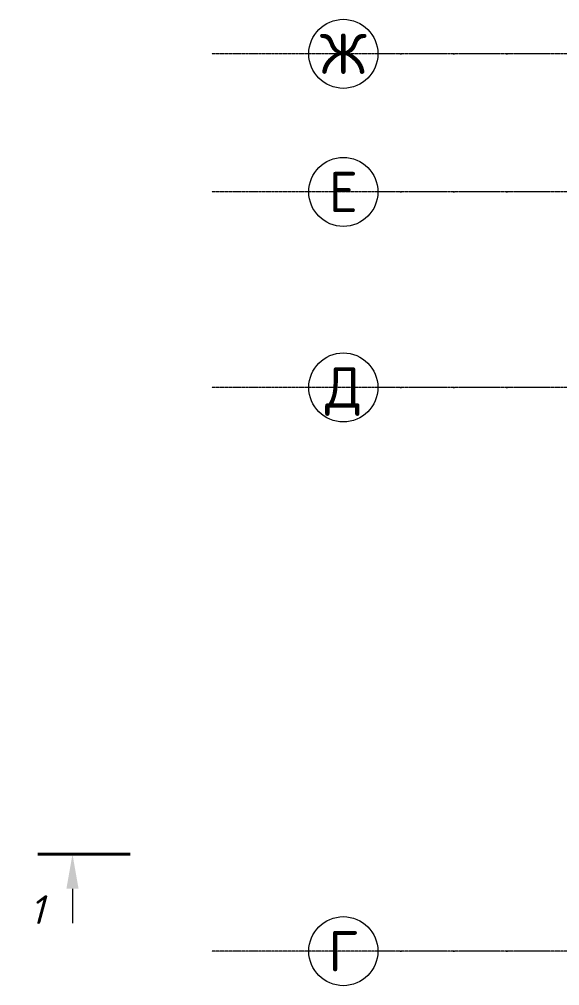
# Model space of a CAD drawing. Header units: millimetres. Extents: x -5016 to 62892, y -6019 to 88916.
# Drawn here: x -5016 to -320, y 8600 to 17000 of the extents above; entities that cross this region are included whole.
import ezdxf
from ezdxf.enums import TextEntityAlignment as Align

# ---------------------------------------------------------------- set-up
doc = ezdxf.new("R2010")
doc.units = ezdxf.units.MM
for name, pattern in [('ОВ_ШП', [460, 300, -80, 0, -80]), ('Осевая 12-2-2', [16, 12, -2, 0, -2]), ('Пунктир 2-1_5', [3.5, 2, -1.5])]:
    doc.linetypes.add(name, pattern=pattern)
for name, color, linetype, lineweight in [('G-ANNO-SYMB', 8, 'Continuous', 13), ('S-GRID', 8, 'Continuous', 13), ('АР_подложка', 8, 'Continuous', 13), ('ОВ_размеры', 7, 'Continuous', 13)]:
    doc.layers.add(name, color=color, linetype=linetype, lineweight=lineweight)
doc.styles.add('GOST', font='isocpeur.ttf', dxfattribs={"width": 0.9})
doc.styles.add('ISOCPEUR_I', font='isocpeui.ttf', dxfattribs={"height": 250})

# ---------------------------------------------------------------- blocks, each defined once
blk = doc.blocks.new('Разрез - Номер спереди-3576-Этаж 1 - Планировка')
at = {"layer": 'G-ANNO-SYMB'}
blk.add_hatch(color=256, dxfattribs=at).paths.add_polyline_path([(2.471, -3), (3, 0), (3.529, -3)])
at = {"layer": 'G-ANNO-SYMB', "lineweight": 40}
blk.add_line((0, 0), (8, 0), dxfattribs=at)
at = {"layer": 'G-ANNO-SYMB'}
blk.add_line((3, -3), (3, -6), dxfattribs=at)
blk = doc.blocks.new('АР_plan1')
at = {"layer": 'G-ANNO-SYMB', "linetype": 'Пунктир 2-1_5'}
blk.add_line((-2685.7, 14415.3), (-2157.4, 14415.3), dxfattribs=at)
at = {"layer": 'S-GRID', "color": 251, "linetype": 'Осевая 12-2-2', "true_color": 0x646464}
for p, q in [((23375.6, 21372.6), (-1176.1, 21372.6)), ((23375.6, 20172.6), (-1176.1, 20172.6)), ((23375.6, 18472.6), (-1176.1, 18472.6)), ((23375.6, 13572.6), (-1176.1, 13572.6))]:
    blk.add_line(p, q, dxfattribs=at)
at = {"layer": 'G-ANNO-SYMB', "xscale": 99.99999999999993, "yscale": 99.99999999999993, "zscale": 99.99999999999993}
blk.add_blockref('Разрез - Номер спереди-3576-Этаж 1 - Планировка', (-2685.7, 14415.3), dxfattribs=at)
at = {"layer": 'G-ANNO-SYMB', "insert": (-2758, 14059.2), "char_height": 250, "width": 160.337, "attachment_point": 1, "style": 'ISOCPEUR_I', "bg_fill": 3, "box_fill_scale": 0, "bg_fill_color": 256, "bg_fill_true_color": 3254780160, "bg_fill_transparency": 256}
blk.add_mtext('\\fISOCPEUR|b0|i1|c204|p34|;1', dxfattribs=at)

msp = doc.modelspace()

# ---------------------------------------------------------------- block references
at = {"layer": 'АР_подложка'}
msp.add_blockref('АР_plan1', (-2168, -4673), dxfattribs=at)

# ---------------------------------------------------------------- next in the draw order: linework, layer by layer
at = {"layer": 'ОВ_размеры', "linetype": 'ОВ_ШП'}
for points in [[(-400, 16700), (-1900, 16700)], [(-400, 15500), (-1900, 15500)], [(-400, 13800), (-1900, 13800)], [(-400, 8900), (-1900, 8900)]]:
    msp.add_lwpolyline(points, dxfattribs=at)
at = {"layer": 'ОВ_размеры'}
for centre in [(-2200, 16700), (-2200, 15500), (-2200, 13800), (-2200, 8900)]:
    msp.add_circle(centre, 300, dxfattribs=at)

# ---------------------------------------------------------------- next in the draw order: texts
at = {"layer": 'ОВ_размеры', "style": 'GOST'}
for s, p in [('Ж', (-2200, 16700)), ('Е', (-2200, 15500)), ('Д', (-2200, 13800)), ('Г', (-2200, 8900))]:
    msp.add_text(s, height=350, dxfattribs=at).set_placement(p, align=Align.MIDDLE_CENTER)

doc.saveas('drawing.dxf')
